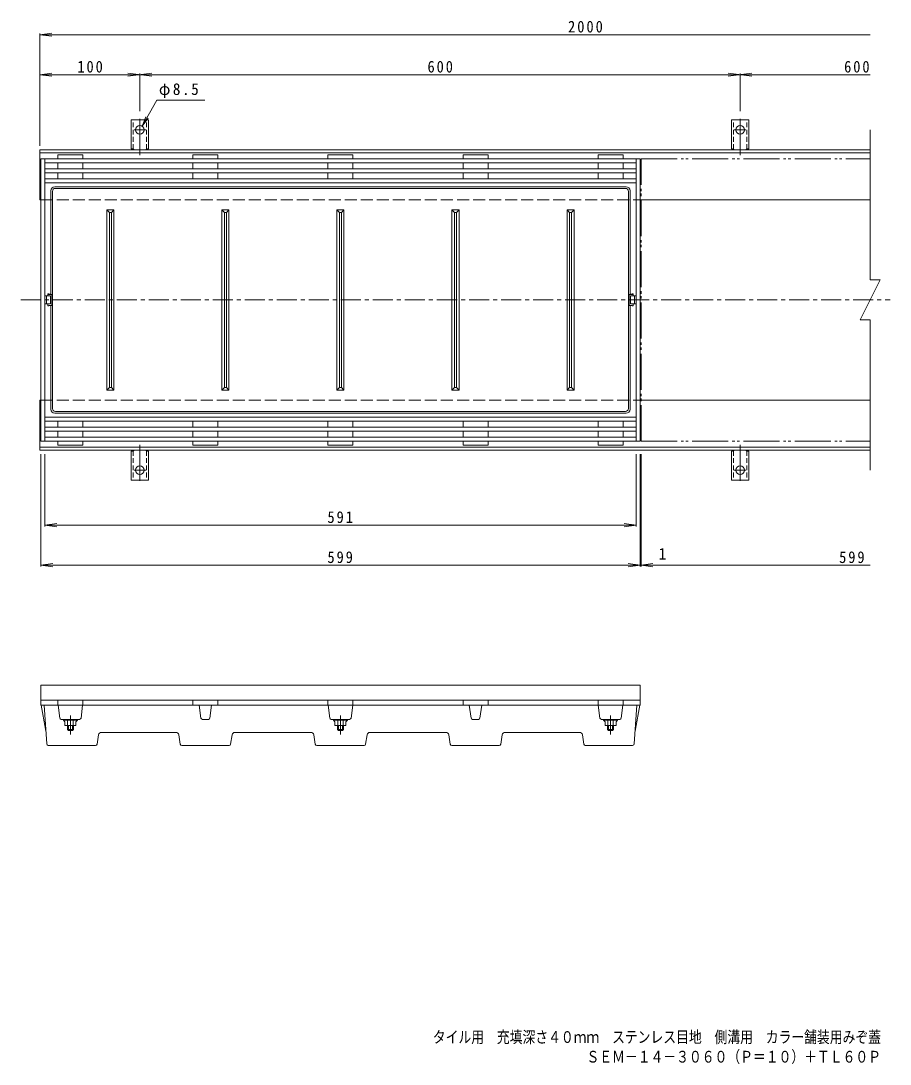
# Model space of a CAD drawing. Units: millimetres, scale not verified. Extents: x -721 to 734, y -548 to 494.
# Drawn here: x -721 to 148, y -548 to 494 of the extents above; entities that cross this region are included whole.
import ezdxf
from ezdxf.enums import TextEntityAlignment as Align

# ---------------------------------------------------------------- set-up
doc = ezdxf.new("R2010")
doc.units = ezdxf.units.MM
doc.header["$LTSCALE"] = 4
for name, pattern in [('CHAIN1', [8, 5, -1, 1, -1]), ('CHAIN2', [12, 9, -1, 1, -1]), ('DASHED1', [1.8, 1.2, -0.6]), ('DASHED3', [4, 3, -1]), ('DOUBLE_CHAIN2', [12.8, 9, -1, 0.6, -0.6, 0.6, -1])]:
    doc.linetypes.add(name, pattern=pattern)
for name, color, linetype, lineweight in [('0-0_通り芯', 3, 'Continuous', 9), ('0-1_躯体', 2, 'Continuous', 9), ('0-5_寸法', 2, 'Continuous', 9), ('0-F', 7, 'Continuous', 9)]:
    doc.layers.add(name, color=color, linetype=linetype, lineweight=lineweight)
doc.layers.add('F-5_F-5ﾚｲﾔ', color=2, linetype='Continuous')
doc.styles.add('ＭＳ ゴシック', font='')
doc.styles.get('ＭＳ ゴシック').set_extended_font_data('MS Gothic')

msp = doc.modelspace()

# ---------------------------------------------------------------- linework, layer by layer
at = {"layer": '0-0_通り芯'}
for p, q in [((-701.215, 356.067), (-102.215, 356.067)), ((-701.215, 74.067), (-701.215, 356.067)), ((-697.215, 74.067), (-697.215, 356.067)), ((-684.215, 360.067), (-659.215, 360.067)), ((-684.215, 360.067), (-684.215, 356.067)), ((-659.215, 360.067), (-659.215, 356.067)), ((-549.215, 360.067), (-524.215, 360.067)), ((-549.215, 360.067), (-549.215, 356.067)), ((-524.215, 360.067), (-524.215, 356.067)), ((-414.215, 360.067), (-389.215, 360.067)), ((-414.215, 360.067), (-414.215, 356.067)), ((-389.215, 360.067), (-389.215, 356.067)), ((-254.215, 360.067), (-279.215, 360.067)), ((-279.215, 360.067), (-279.215, 356.067)), ((-254.215, 360.067), (-254.215, 356.067)), ((-119.215, 360.067), (-144.215, 360.067)), ((-144.215, 360.067), (-144.215, 356.067)), ((-119.215, 360.067), (-119.215, 356.067)), ((-106.215, 74.067), (-106.215, 356.067)), ((-102.215, 74.067), (-102.215, 356.067)), ((-697.215, 352.067), (-106.215, 352.067)), ((-697.215, 346.067), (-106.215, 346.067)), ((-684.215, 352.067), (-684.215, 346.067)), ((-659.215, 352.067), (-659.215, 346.067)), ((-549.215, 352.067), (-549.215, 346.067)), ((-524.215, 352.067), (-524.215, 346.067)), ((-414.215, 352.067), (-414.215, 346.067)), ((-389.215, 352.067), (-389.215, 346.067)), ((-279.215, 352.067), (-279.215, 346.067)), ((-254.215, 352.067), (-254.215, 346.067)), ((-144.215, 352.067), (-144.215, 346.067)), ((-119.215, 352.067), (-119.215, 346.067)), ((-697.215, 342.067), (-106.215, 342.067)), ((-697.215, 336.067), (-106.215, 336.067)), ((-684.215, 342.067), (-684.215, 336.067)), ((-659.215, 342.067), (-659.215, 336.067)), ((-549.215, 342.067), (-549.215, 336.067)), ((-524.215, 342.067), (-524.215, 336.067)), ((-414.215, 342.067), (-414.215, 336.067)), ((-389.215, 342.067), (-389.215, 336.067)), ((-279.215, 342.067), (-279.215, 336.067)), ((-254.215, 342.067), (-254.215, 336.067)), ((-144.215, 342.067), (-144.215, 336.067)), ((-119.215, 342.067), (-119.215, 336.067)), ((-697.215, 332.067), (-106.215, 332.067)), ((-691.197, 324.197), (-691.197, 220.733)), ((-689.626, 323.547), (-689.626, 106.586)), ((-687.197, 328.197), (-116.233, 328.197)), ((-686.626, 326.547), (-116.804, 326.547)), ((-113.804, 323.547), (-113.804, 106.586)), ((-112.233, 324.197), (-112.233, 220.733)), ((-635.215, 305.067), (-628.215, 305.067)), ((-635.215, 125.067), (-635.215, 305.067)), ((-635.215, 305.067), (-632.715, 302.567)), ((-632.715, 302.567), (-630.715, 302.567)), ((-632.715, 127.567), (-632.715, 302.567)), ((-628.215, 305.067), (-630.715, 302.567)), ((-630.715, 127.567), (-630.715, 302.567)), ((-628.215, 125.067), (-628.215, 305.067)), ((-520.215, 305.067), (-513.215, 305.067)), ((-520.215, 125.067), (-520.215, 305.067)), ((-520.215, 305.067), (-517.715, 302.567)), ((-517.715, 302.567), (-515.715, 302.567)), ((-517.715, 127.567), (-517.715, 302.567)), ((-513.215, 305.067), (-515.715, 302.567)), ((-515.715, 127.567), (-515.715, 302.567)), ((-513.215, 125.067), (-513.215, 305.067)), ((-405.215, 125.067), (-405.215, 305.067)), ((-405.215, 305.067), (-402.715, 302.567)), ((-405.215, 305.067), (-398.215, 305.067)), ((-402.715, 127.567), (-402.715, 302.567)), ((-402.715, 302.567), (-400.715, 302.567)), ((-398.215, 305.067), (-400.715, 302.567)), ((-400.715, 127.567), (-400.715, 302.567)), ((-398.215, 125.067), (-398.215, 305.067)), ((-290.215, 125.067), (-290.215, 305.067)), ((-283.215, 305.067), (-290.215, 305.067)), ((-290.215, 305.067), (-287.715, 302.567)), ((-287.715, 127.567), (-287.715, 302.567)), ((-285.715, 302.567), (-287.715, 302.567)), ((-283.215, 305.067), (-285.715, 302.567)), ((-285.715, 127.567), (-285.715, 302.567)), ((-283.215, 125.067), (-283.215, 305.067)), ((-175.215, 125.067), (-175.215, 305.067)), ((-168.215, 305.067), (-175.215, 305.067)), ((-175.215, 305.067), (-172.715, 302.567)), ((-172.715, 127.567), (-172.715, 302.567)), ((-170.715, 302.567), (-172.715, 302.567)), ((-168.215, 305.067), (-170.715, 302.567)), ((-170.715, 127.567), (-170.715, 302.567)), ((-168.215, 125.067), (-168.215, 305.067)), ((-697.215, 219.067), (-691.715, 219.067)), ((-695.715, 211.067), (-695.715, 219.067)), ((-694.205, 221.067), (-694.205, 219.067)), ((-691.715, 211.067), (-691.715, 219.067)), ((-690.197, 209.567), (-690.197, 220.567)), ((-113.233, 209.567), (-113.233, 220.567)), ((-111.715, 211.067), (-111.715, 219.067)), ((-106.215, 219.067), (-111.715, 219.067)), ((-109.225, 221.067), (-109.225, 219.067)), ((-107.715, 211.067), (-107.715, 219.067)), ((-697.215, 211.067), (-691.715, 211.067)), ((-694.205, 209.067), (-694.205, 211.067)), ((-691.197, 105.936), (-691.197, 209.401)), ((-112.233, 105.936), (-112.233, 209.401)), ((-106.215, 211.067), (-111.715, 211.067)), ((-109.225, 209.067), (-109.225, 211.067)), ((-635.215, 125.067), (-632.715, 127.567)), ((-632.715, 127.567), (-630.715, 127.567)), ((-628.215, 125.067), (-630.715, 127.567)), ((-520.215, 125.067), (-517.715, 127.567)), ((-517.715, 127.567), (-515.715, 127.567)), ((-513.215, 125.067), (-515.715, 127.567)), ((-405.215, 125.067), (-402.715, 127.567)), ((-402.715, 127.567), (-400.715, 127.567)), ((-398.215, 125.067), (-400.715, 127.567)), ((-290.215, 125.067), (-287.715, 127.567)), ((-285.715, 127.567), (-287.715, 127.567)), ((-283.215, 125.067), (-285.715, 127.567)), ((-175.215, 125.067), (-172.715, 127.567)), ((-170.715, 127.567), (-172.715, 127.567)), ((-168.215, 125.067), (-170.715, 127.567)), ((-635.215, 125.067), (-628.215, 125.067)), ((-520.215, 125.067), (-513.215, 125.067)), ((-405.215, 125.067), (-398.215, 125.067)), ((-283.215, 125.067), (-290.215, 125.067)), ((-168.215, 125.067), (-175.215, 125.067)), ((-697.215, 98.067), (-106.215, 98.067)), ((-697.215, 94.067), (-106.215, 94.067)), ((-687.197, 101.936), (-116.233, 101.936)), ((-686.626, 103.586), (-116.804, 103.586)), ((-684.215, 88.067), (-684.215, 94.067)), ((-659.215, 88.067), (-659.215, 94.067)), ((-549.215, 88.067), (-549.215, 94.067)), ((-524.215, 88.067), (-524.215, 94.067)), ((-414.215, 88.067), (-414.215, 94.067)), ((-389.215, 88.067), (-389.215, 94.067)), ((-279.215, 88.067), (-279.215, 94.067)), ((-254.215, 88.067), (-254.215, 94.067)), ((-144.215, 88.067), (-144.215, 94.067)), ((-119.215, 88.067), (-119.215, 94.067)), ((-697.215, 88.067), (-106.215, 88.067)), ((-697.215, 84.067), (-106.215, 84.067)), ((-684.215, 78.067), (-684.215, 84.067)), ((-659.215, 78.067), (-659.215, 84.067)), ((-549.215, 78.067), (-549.215, 84.067)), ((-524.215, 78.067), (-524.215, 84.067)), ((-414.215, 78.067), (-414.215, 84.067)), ((-389.215, 78.067), (-389.215, 84.067)), ((-279.215, 78.067), (-279.215, 84.067)), ((-254.215, 78.067), (-254.215, 84.067)), ((-144.215, 78.067), (-144.215, 84.067)), ((-119.215, 78.067), (-119.215, 84.067)), ((-701.215, 74.067), (-102.215, 74.067)), ((-697.215, 78.067), (-106.215, 78.067)), ((-684.215, 70.067), (-684.215, 74.067)), ((-659.215, 70.067), (-659.215, 74.067)), ((-549.215, 70.067), (-549.215, 74.067)), ((-524.215, 70.067), (-524.215, 74.067)), ((-414.215, 70.067), (-414.215, 74.067)), ((-389.215, 70.067), (-389.215, 74.067)), ((-279.215, 70.067), (-279.215, 74.067)), ((-254.215, 70.067), (-254.215, 74.067)), ((-144.215, 70.067), (-144.215, 74.067)), ((-119.215, 70.067), (-119.215, 74.067)), ((-684.215, 70.067), (-659.215, 70.067)), ((-549.215, 70.067), (-524.215, 70.067)), ((-414.215, 70.067), (-389.215, 70.067)), ((-254.215, 70.067), (-279.215, 70.067)), ((-119.215, 70.067), (-144.215, 70.067)), ((-102.215, -169.933), (-701.215, -169.933)), ((-701.215, -189.933), (-701.215, -169.933)), ((-102.215, -189.933), (-102.215, -169.933)), ((-102.215, -184.933), (-701.215, -184.933)), ((-684.215, -184.933), (-684.215, -189.933)), ((-659.215, -184.933), (-659.215, -189.933)), ((-549.215, -184.933), (-549.215, -189.933)), ((-524.215, -184.933), (-524.215, -189.933)), ((-414.215, -184.933), (-414.215, -189.933)), ((-389.215, -184.933), (-389.215, -189.933)), ((-279.215, -184.933), (-279.215, -189.933)), ((-254.215, -184.933), (-254.215, -189.933)), ((-144.215, -184.933), (-144.215, -189.933)), ((-119.215, -184.933), (-119.215, -189.933)), ((-102.215, -189.933), (-701.215, -189.933)), ((-700.865, -189.933), (-696.723, -213.623)), ((-695.315, -228.54), (-698.072, -189.933)), ((-682.379, -202.619), (-683.965, -189.933)), ((-661.051, -202.619), (-659.465, -189.933)), ((-541.147, -202.642), (-542.934, -189.933)), ((-532.284, -202.642), (-530.496, -189.933)), ((-412.379, -202.619), (-413.965, -189.933)), ((-391.051, -202.619), (-389.465, -189.933)), ((-271.147, -202.642), (-272.934, -189.933)), ((-262.284, -202.642), (-260.496, -189.933)), ((-142.379, -202.619), (-143.965, -189.933)), ((-121.051, -202.619), (-119.465, -189.933)), ((-108.116, -228.54), (-105.358, -189.933)), ((-102.565, -189.933), (-106.707, -213.623)), ((-680.891, -203.933), (-662.539, -203.933)), ((-678.715, -203.933), (-678.715, -204.733)), ((-678.715, -204.733), (-677.24, -206.333)), ((-678.715, -204.733), (-664.715, -204.733)), ((-677.24, -206.333), (-677.24, -209.933)), ((-674.478, -204.733), (-674.478, -209.933)), ((-668.953, -204.733), (-668.953, -209.933)), ((-664.715, -204.733), (-666.19, -206.333)), ((-666.19, -206.333), (-666.19, -209.933)), ((-664.715, -203.933), (-664.715, -204.733)), ((-539.661, -203.933), (-533.769, -203.933)), ((-410.891, -203.933), (-392.539, -203.933)), ((-408.715, -203.933), (-408.715, -204.733)), ((-408.715, -204.733), (-407.24, -206.333)), ((-408.715, -204.733), (-394.715, -204.733)), ((-407.24, -206.333), (-407.24, -209.933)), ((-404.478, -204.733), (-404.478, -209.933)), ((-398.953, -204.733), (-398.953, -209.933)), ((-394.715, -204.733), (-396.19, -206.333)), ((-396.19, -206.333), (-396.19, -209.933)), ((-394.715, -203.933), (-394.715, -204.733)), ((-263.769, -203.933), (-269.661, -203.933)), ((-122.539, -203.933), (-140.891, -203.933)), ((-138.715, -203.933), (-138.715, -204.733)), ((-124.715, -204.733), (-138.715, -204.733)), ((-138.715, -204.733), (-137.24, -206.333)), ((-137.24, -206.333), (-137.24, -209.933)), ((-134.478, -204.733), (-134.478, -209.933)), ((-128.953, -204.733), (-128.953, -209.933)), ((-124.715, -204.733), (-126.19, -206.333)), ((-126.19, -206.333), (-126.19, -209.933)), ((-124.715, -203.933), (-124.715, -204.733)), ((-677.24, -209.933), (-666.19, -209.933)), ((-674.715, -209.933), (-674.715, -213.933)), ((-674.715, -213.933), (-668.715, -213.933)), ((-673.715, -209.933), (-673.715, -214.933)), ((-669.715, -209.933), (-669.715, -214.933)), ((-668.715, -213.933), (-669.715, -214.933)), ((-668.715, -209.933), (-668.715, -213.933)), ((-640.641, -216.933), (-566.289, -216.933)), ((-507.141, -216.933), (-431.289, -216.933)), ((-407.24, -209.933), (-396.19, -209.933)), ((-404.715, -209.933), (-404.715, -213.933)), ((-404.715, -213.933), (-398.715, -213.933)), ((-403.715, -209.933), (-403.715, -214.933)), ((-399.715, -209.933), (-399.715, -214.933)), ((-398.715, -213.933), (-399.715, -214.933)), ((-398.715, -209.933), (-398.715, -213.933)), ((-296.289, -216.933), (-372.141, -216.933)), ((-162.789, -216.933), (-237.141, -216.933)), ((-126.19, -209.933), (-137.24, -209.933)), ((-134.715, -209.933), (-134.715, -213.933)), ((-128.715, -213.933), (-134.715, -213.933)), ((-134.715, -213.933), (-133.715, -214.933)), ((-133.715, -209.933), (-133.715, -214.933)), ((-129.715, -209.933), (-129.715, -214.933)), ((-128.715, -209.933), (-128.715, -213.933)), ((-643.606, -219.477), (-645.019, -228.662)), ((-563.324, -219.477), (-561.911, -228.662)), ((-510.106, -219.477), (-511.519, -228.662)), ((-428.324, -219.477), (-426.911, -228.662)), ((-375.106, -219.477), (-376.519, -228.662)), ((-293.324, -219.477), (-291.911, -228.662)), ((-240.106, -219.477), (-241.519, -228.662)), ((-159.824, -219.477), (-158.411, -228.662)), ((-693.818, -229.933), (-646.502, -229.933)), ((-560.428, -229.933), (-513.002, -229.933)), ((-425.428, -229.933), (-378.002, -229.933)), ((-243.002, -229.933), (-290.428, -229.933)), ((-109.612, -229.933), (-156.928, -229.933))]:
    msp.add_line(p, q, dxfattribs=at)
at = {"layer": '0-0_通り芯', "linetype": 'DOUBLE_CHAIN2'}
for p, q in [((-101.215, 356.067), (127.785, 356.067)), ((-101.215, 74.067), (-101.215, 356.067)), ((-101.215, 74.067), (127.785, 74.067))]:
    msp.add_line(p, q, dxfattribs=at)
at = {"layer": '0-0_通り芯', "linetype": 'CHAIN1'}
for p, q in [((-721.215, 215.067), (147.785, 215.067)), ((-671.715, -199.933), (-671.715, -218.933)), ((-401.715, -199.933), (-401.715, -218.933)), ((-131.715, -199.933), (-131.715, -218.933))]:
    msp.add_line(p, q, dxfattribs=at)
at = {"layer": '0-0_通り芯'}
for points in [[(-694.205, 221.067), (-693.205, 220.567), (-690.197, 220.567), (-693.205, 221.067)], [(-109.225, 221.067), (-110.225, 220.567), (-113.233, 220.567), (-110.225, 221.067)], [(-694.205, 209.067), (-693.205, 209.567), (-690.197, 209.567), (-693.205, 209.067)], [(-109.225, 209.067), (-110.225, 209.567), (-113.233, 209.567), (-110.225, 209.067)]]:
    msp.add_lwpolyline(points, close=True, dxfattribs=at)
for points in [[(-674.715, -213.933), (-673.715, -214.933), (-669.715, -214.933)], [(-404.715, -213.933), (-403.715, -214.933), (-399.715, -214.933)], [(-128.715, -213.933), (-129.715, -214.933), (-133.715, -214.933)]]:
    msp.add_lwpolyline(points, dxfattribs=at)
for centre, radius, start, end in [((-687.197, 324.197), 4, 90, 180), ((-686.626, 323.547), 3, 90, 180), ((-116.804, 323.547), 3, 0, 90), ((-116.233, 324.197), 4, 0, 90), ((-687.197, 105.936), 4, 180, 270), ((-686.626, 106.586), 3, 180, 270), ((-116.804, 106.586), 3, 270, 0), ((-116.233, 105.936), 4, 270, 0), ((-680.891, -202.433), 1.5, 187.12502, 270), ((-662.539, -202.433), 1.5, 270, 352.87498), ((-539.661, -202.433), 1.5, 188.00487, 270), ((-533.769, -202.433), 1.5, 270, 351.99513), ((-410.891, -202.433), 1.5, 187.12502, 270), ((-392.539, -202.433), 1.5, 270, 352.87498), ((-269.661, -202.433), 1.5, 188.00487, 270), ((-263.769, -202.433), 1.5, 270, 351.99513), ((-140.891, -202.433), 1.5, 187.12502, 270), ((-122.539, -202.433), 1.5, 270, 352.87498), ((-692.783, -212.933), 4, 189.91936, 208.66345), ((-640.641, -219.933), 3, 90, 171.25371), ((-566.289, -219.933), 3, 8.74629, 90), ((-507.141, -219.933), 3, 90, 171.25366), ((-431.289, -219.933), 3, 8.74634, 90), ((-372.141, -219.933), 3, 90, 171.25366), ((-296.289, -219.933), 3, 8.74634, 90), ((-237.141, -219.933), 3, 90, 171.25371), ((-162.789, -219.933), 3, 8.74629, 90), ((-110.648, -212.933), 4, 331.33655, 350.08064), ((-693.818, -228.434), 1.5, 184.08511, 270), ((-646.502, -228.434), 1.5, 270, 351.254), ((-560.428, -228.434), 1.5, 188.74602, 270), ((-513.002, -228.434), 1.5, 270, 351.25409), ((-425.428, -228.434), 1.5, 188.74591, 270), ((-378.002, -228.434), 1.5, 270, 351.25409), ((-290.428, -228.434), 1.5, 188.74591, 270), ((-243.002, -228.434), 1.5, 270, 351.25398), ((-156.928, -228.434), 1.5, 188.746, 270), ((-109.612, -228.434), 1.5, 270, 355.91489)]:
    msp.add_arc(centre, radius, start, end, dxfattribs=at)
at = {"layer": '0-1_躯体'}
for p, q in [((-602.215, 395.067), (-610.965, 395.067)), ((-610.965, 366.067), (-610.965, 395.067)), ((-602.215, 395.067), (-593.465, 395.067)), ((-593.465, 366.067), (-593.465, 395.067)), ((-2.215, 395.067), (-10.965, 395.067)), ((-10.965, 366.067), (-10.965, 395.067)), ((-2.215, 395.067), (6.535, 395.067)), ((6.535, 366.067), (6.535, 395.067)), ((127.785, 235.067), (127.785, 385.067)), ((-702.215, 315.067), (-702.215, 365.067)), ((-702.215, 365.067), (127.785, 365.067)), ((-610.965, 366.067), (-609.715, 366.067)), ((-593.465, 366.067), (-594.715, 366.067)), ((-10.965, 366.067), (-9.715, 366.067)), ((6.535, 366.067), (5.285, 366.067)), ((-702.215, 362.067), (127.785, 362.067)), ((-702.215, 315.067), (-701.215, 315.067)), ((-102.215, 315.067), (127.785, 315.067)), ((127.785, 45.067), (127.785, 195.067)), ((-702.215, 115.067), (-702.215, 65.067)), ((-702.215, 115.067), (-701.215, 115.067)), ((-102.215, 115.067), (127.785, 115.067)), ((-702.215, 68.067), (127.785, 68.067)), ((-702.215, 65.067), (127.785, 65.067)), ((-610.965, 64.067), (-610.965, 35.067)), ((-610.965, 64.067), (-609.715, 64.067)), ((-593.465, 64.067), (-594.715, 64.067)), ((-593.465, 64.067), (-593.465, 35.067)), ((-10.965, 64.067), (-10.965, 35.067)), ((-10.965, 64.067), (-9.715, 64.067)), ((6.535, 64.067), (5.285, 64.067)), ((6.535, 64.067), (6.535, 35.067)), ((-602.215, 35.067), (-610.965, 35.067)), ((-602.215, 35.067), (-593.465, 35.067)), ((-2.215, 35.067), (-10.965, 35.067)), ((-2.215, 35.067), (6.535, 35.067))]:
    msp.add_line(p, q, dxfattribs=at)
at = {"layer": '0-1_躯体', "linetype": 'DASHED1'}
for p, q in [((-608.965, 365.921), (-608.965, 395.067)), ((-595.465, 365.921), (-595.465, 395.067)), ((-8.965, 365.921), (-8.965, 395.067)), ((4.535, 365.921), (4.535, 395.067)), ((-608.965, 64.212), (-608.965, 35.067)), ((-595.465, 64.212), (-595.465, 35.067)), ((-8.965, 64.212), (-8.965, 35.067)), ((4.535, 64.212), (4.535, 35.067))]:
    msp.add_line(p, q, dxfattribs=at)
at = {"layer": '0-1_躯体', "linetype": 'CHAIN2'}
for p, q in [((-602.215, 395.847), (-602.215, 356.067)), ((-2.215, 395.847), (-2.215, 356.067)), ((-602.215, 385.067), (-607.991, 385.067)), ((-602.215, 385.067), (-596.439, 385.067)), ((-2.215, 385.067), (-7.991, 385.067)), ((-2.215, 385.067), (3.561, 385.067)), ((-602.215, 34.286), (-602.215, 74.066)), ((-2.215, 34.286), (-2.215, 74.066)), ((-602.215, 45.067), (-607.991, 45.067)), ((-602.215, 45.067), (-596.439, 45.067)), ((-2.215, 45.067), (-7.991, 45.067)), ((-2.215, 45.067), (3.561, 45.067))]:
    msp.add_line(p, q, dxfattribs=at)
at = {"layer": '0-1_躯体', "linetype": 'DASHED3'}
for p, q in [((-701.215, 315.067), (-102.215, 315.067)), ((-701.215, 115.067), (-102.215, 115.067))]:
    msp.add_line(p, q, dxfattribs=at)
at = {"layer": '0-1_躯体'}
msp.add_lwpolyline([(127.785, 235.067), (137.785, 235.067), (117.785, 195.067), (127.785, 195.067)], dxfattribs=at)
for centre in [(-602.215, 385.067), (-2.215, 385.067), (-602.215, 45.067), (-2.215, 45.067)]:
    msp.add_circle(centre, 4.25, dxfattribs=at)
for centre, start, end in [((-609.715, 364.067), 30.00051, 90), ((-594.715, 364.067), 90, 149.99949), ((-9.715, 364.067), 30.00051, 90), ((5.285, 364.067), 90, 149.99949), ((-609.715, 66.067), 270, 329.99949), ((-594.715, 66.067), 210.00051, 270), ((-9.715, 66.067), 270, 329.99949), ((5.285, 66.067), 210.00051, 270)]:
    msp.add_arc(centre, 2, start, end, dxfattribs=at)
at = {"layer": '0-5_寸法', "color": 7}
for q in [(-596.263, 397.986), (-594.003, 396.681)]:
    msp.add_line((-600.09, 388.747), q, dxfattribs=at)
msp.add_lwpolyline([(-600.09, 388.747), (-585.129, 414.66), (-537.346, 414.66)], dxfattribs=at)
at = {"layer": '0-F'}
for p, q in [((-702.215, 480.067), (-690.318, 481.633)), ((-702.215, 369.067), (-702.215, 481.267)), ((-702.215, 480.067), (-690.318, 478.5)), ((-702.215, 480.067), (127.785, 480.067)), ((-702.215, 440.067), (-690.318, 441.633)), ((-702.215, 440.067), (-690.318, 438.5)), ((-702.215, 440.067), (127.785, 440.067)), ((-590.318, 438.5), (-614.113, 441.633)), ((-590.318, 441.633), (-614.113, 438.5)), ((-602.215, 403.793), (-602.215, 441.267)), ((9.682, 438.5), (-14.113, 441.633)), ((9.682, 441.633), (-14.113, 438.5)), ((-2.215, 403.793), (-2.215, 441.267)), ((-701.215, 61.067), (-701.215, -51.133)), ((-697.215, 61.067), (-697.215, -11.133)), ((-106.215, 61.067), (-106.215, -11.133)), ((-102.215, 61.067), (-102.215, -51.133)), ((-101.215, 61.067), (-101.215, -51.133)), ((-697.215, -9.933), (-685.318, -8.367)), ((-697.215, -9.933), (-106.215, -9.933)), ((-697.215, -9.933), (-685.318, -11.5)), ((-106.215, -9.933), (-118.112, -8.367)), ((-106.215, -9.933), (-118.112, -11.5)), ((-701.215, -49.933), (-689.318, -48.367)), ((-701.215, -49.933), (-689.318, -51.5)), ((-701.215, -49.933), (127.785, -49.933)), ((-102.215, -49.933), (-114.112, -48.367)), ((-102.215, -49.933), (-114.112, -51.5)), ((-101.215, -49.933), (-89.318, -48.367)), ((-101.215, -49.933), (-89.318, -51.5))]:
    msp.add_line(p, q, dxfattribs=at)

# ---------------------------------------------------------------- texts
at = {"layer": '0-5_寸法', "insert": (-583.238, 416.66), "char_height": 11.73, "attachment_point": 7, "style": 'ＭＳ ゴシック'}
msp.add_mtext('\\T1.21;\\W0.95;φ8.5', dxfattribs=at)
at = {"layer": '0-F', "color": 2, "style": 'ＭＳ ゴシック'}
msp.add_text('1', height=11.73, dxfattribs=at).set_placement((-83.786, -47.933), align=Align.BOTTOM_LEFT)
at = {"layer": '0-F', "color": 2, "char_height": 11.73, "attachment_point": 7, "style": 'ＭＳ ゴシック'}
for s, insert in [('\\T1.28;\\W0.9;2000', (-174.198, 482.067)), ('\\T1.27;\\W0.9;100', (-664.715, 442.067)), ('\\T1.27;\\W0.9;600', (-314.715, 442.067)), ('\\T1.27;\\W0.9;600', (101.785, 442.067)), ('\\T1.27;\\W0.9;591', (-414.715, -7.933)), ('\\T1.27;\\W0.9;599', (-414.715, -47.933)), ('\\T1.27;\\W0.9;599', (96.812, -47.933))]:
    msp.add_mtext(s, dxfattribs=dict(at, insert=insert))
at = {"layer": 'F-5_F-5ﾚｲﾔ', "style": 'ＭＳ ゴシック', "width": 0.8}
for s, p in [('タイル用\u3000充填深さ４０ｍｍ\u3000ステンレス目地\u3000側溝用\u3000カラー舗装用みぞ蓋\u3000', (-309.363, -530.705)), ('\u3000\u3000\u3000\u3000\u3000\u3000\u3000\u3000\u3000\u3000\u3000\u3000ＳＥＭ－１４－３０６０（Ｐ＝１０）＋ＴＬ６０Ｐ', (-309.363, -550.367))]:
    msp.add_text(s, height=11.73, dxfattribs=at).set_placement(p, align=Align.BOTTOM_LEFT)

doc.saveas('drawing.dxf')
